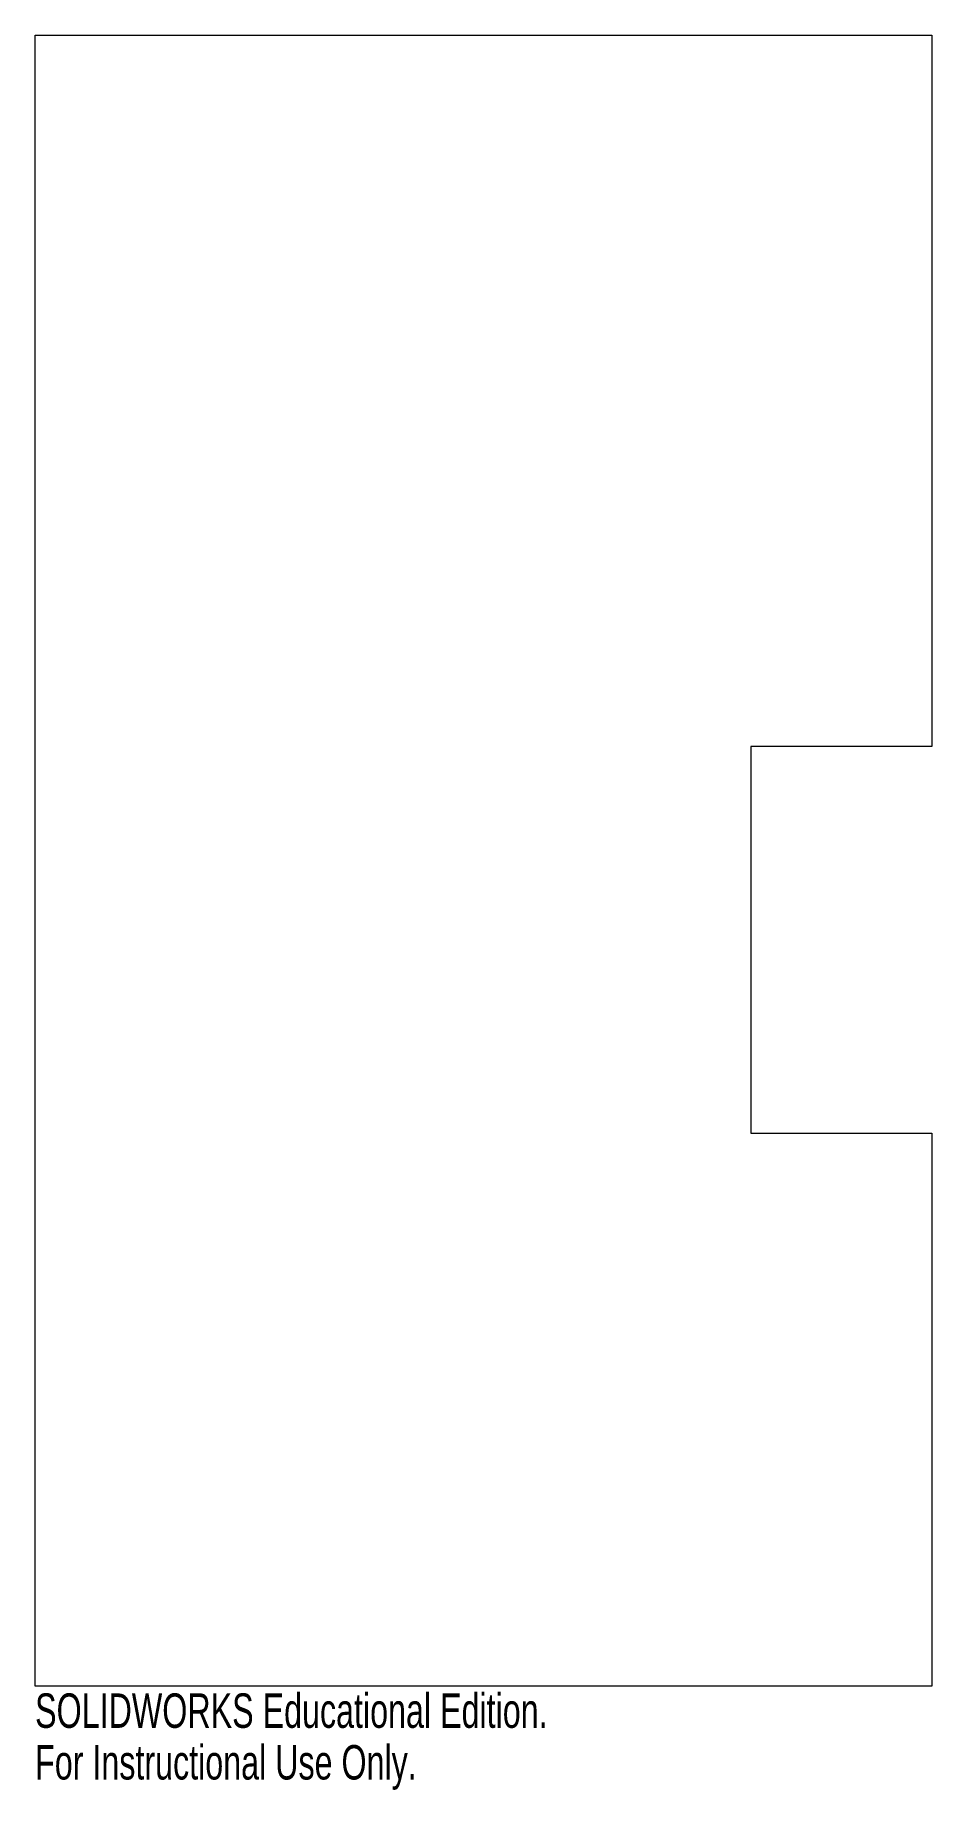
# Model space of a CAD drawing. Header units: inches. Extents: x -8.62 to -3.67, y -3.94 to 5.75.
import ezdxf

# ---------------------------------------------------------------- set-up
doc = ezdxf.new("R2010")
doc.units = ezdxf.units.IN
doc.header["$MEASUREMENT"] = 0
doc.styles.add('SLDTEXTSTYLE0', font='TXT', dxfattribs={"width": 0.7})

msp = doc.modelspace()

# ---------------------------------------------------------------- linework, layer by layer
at = {"color": 7, "linetype": 'Continuous', "lineweight": 15}
for p, q in [((-8.6225, 5.7504), (-3.6675, 5.7504)), ((-8.6225, -3.3696), (-8.6225, 5.7504)), ((-3.6675, 5.7504), (-3.6675, 1.8204)), ((-4.6675, 1.8204), (-4.6675, -0.3146)), ((-3.6675, 1.8204), (-4.6675, 1.8204)), ((-4.6675, -0.3146), (-3.6675, -0.3146)), ((-3.6675, -0.3146), (-3.6675, -3.3696)), ((-3.6675, -3.3696), (-8.6225, -3.3696))]:
    msp.add_line(p, q, dxfattribs=at)

# ---------------------------------------------------------------- texts
at = {"color": 7, "linetype": 'Continuous', "char_height": 0.1903, "attachment_point": 1, "style": 'SLDTEXTSTYLE0'}
for s, insert in [('SOLIDWORKS Educational Edition.', (-8.6225, -3.4098)), ('For Instructional Use Only.', (-8.6225, -3.6952))]:
    msp.add_mtext(s, dxfattribs=dict(at, insert=insert))

doc.saveas('drawing.dxf')
